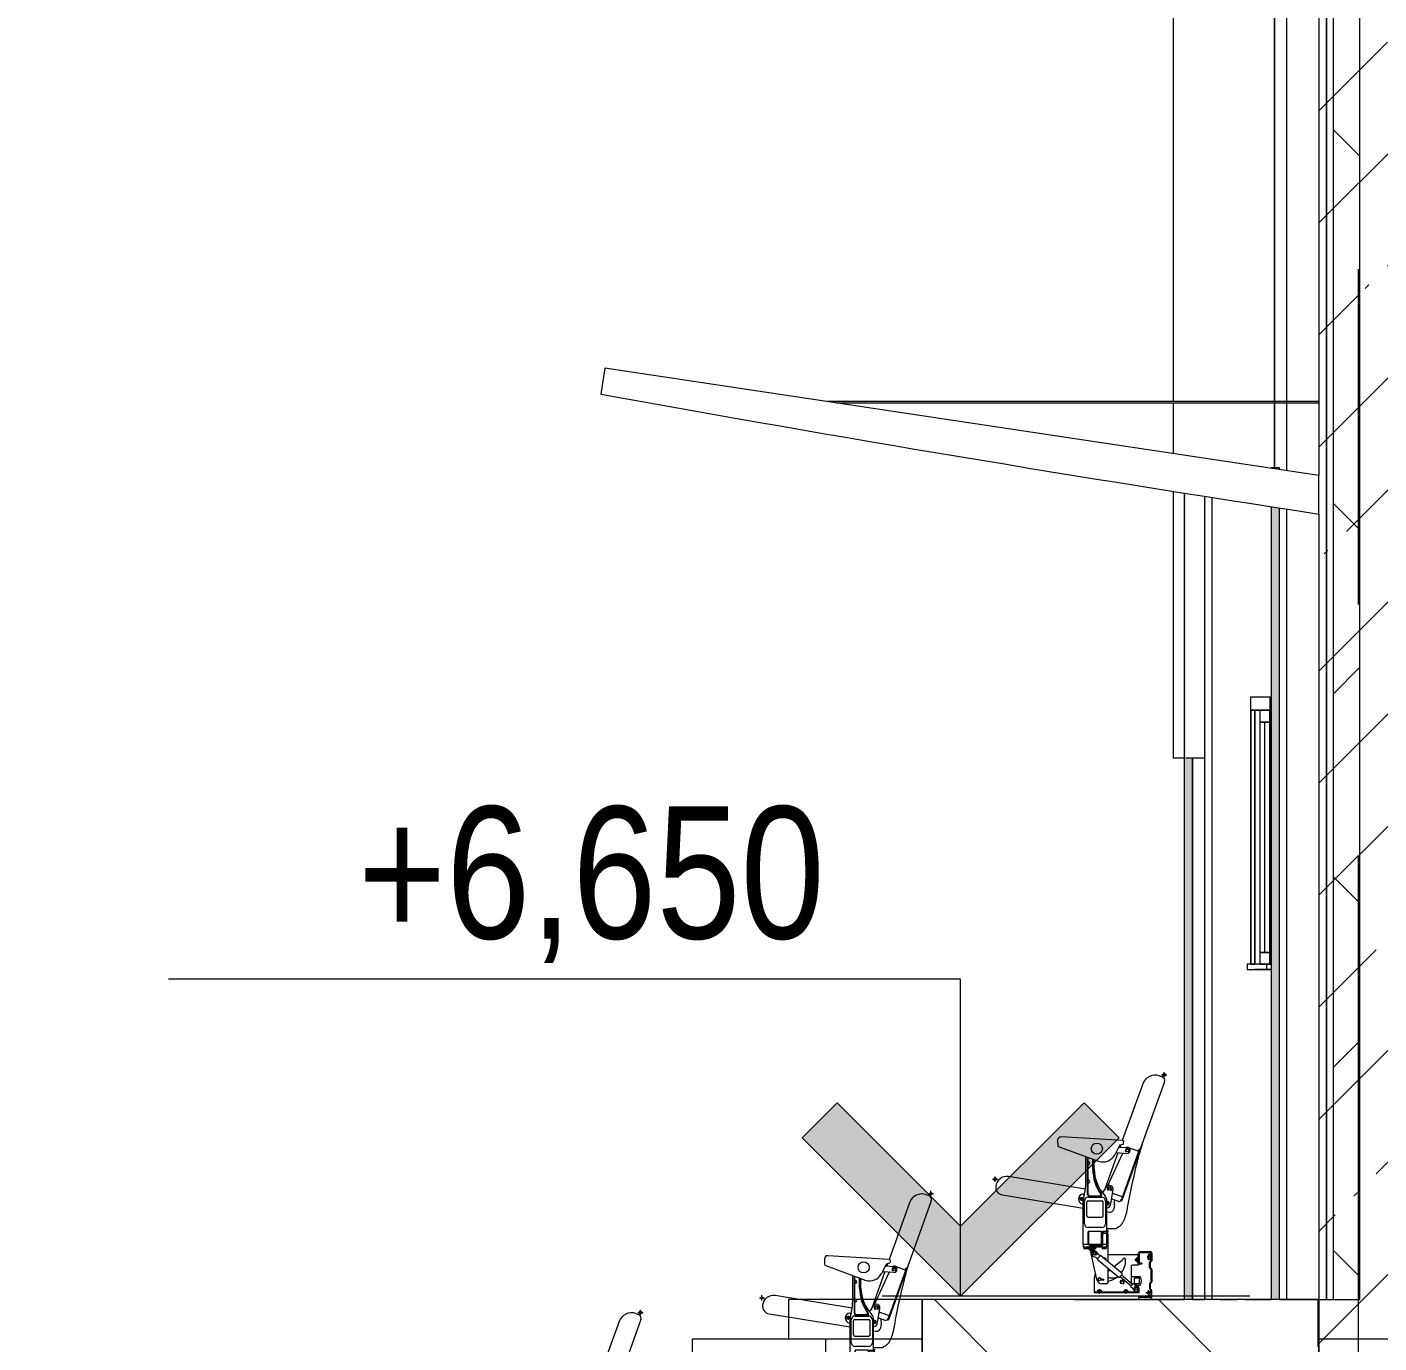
# Model space of a CAD drawing. Header units: millimetres. Extents: x 51154 to 151340, y -24069 to 30962.
# Drawn here: x 123890 to 129009, y 6486 to 11468 of the extents above; entities that cross this region are included whole.
import ezdxf

# ---------------------------------------------------------------- set-up
doc = ezdxf.new("R2010")
doc.units = ezdxf.units.MM
for name, pattern in [('IMPORT-CENTRE2', [5625, 3750, -625, 625, -625]), ('IMPORT-HIDDEN2 _5_', [952.5, 635, -317.5]), ('Осевые', [6350, 1270, -952.5, 3175, -952.5])]:
    doc.linetypes.add(name, pattern=pattern)
for name, color, linetype, lineweight in [('0-1', 7, 'Continuous', 5), ('0-2', 7, 'Continuous', 9), ('Высотные отметки', 7, 'Continuous', 9), ('Каркас_Импост', 7, 'Continuous', 9), ('Мебель', 7, 'Continuous', 9), ('Оборудование', 7, 'Continuous', 9), ('Общие ребра', 7, 'Continuous', 9), ('Окна', 7, 'Continuous', 9), ('Основа _2_-1', 7, 'Continuous', 9), ('Остекление', 7, 'Continuous', 9), ('Отделка 1 _4_-1', 7, 'Continuous', 9), ('Отделка 2 _5_-1', 7, 'Continuous', 9), ('Перекрытия', 7, 'Continuous', 9), ('Стены', 7, 'Continuous', 9), ('Структура _1_', 7, 'Continuous', 18), ('Черная _1 сплошная', 7, 'Continuous', 9), ('Черная _3 сплошная', 7, 'Continuous', 18), ('Штриховка разреза-2', 7, 'Continuous', 9)]:
    doc.layers.add(name, color=color, linetype=linetype, lineweight=lineweight)
for name, color, linetype, lineweight, true_color in [('Ломаная-1', 7, 'Continuous', 9, 0x656565), ('Ломаная-1-6', 7, 'IMPORT-CENTRE2', 9, 0x656565), ('Ломаная-1-7', 7, 'IMPORT-HIDDEN2 _5_', 9, 0x656565), ('Оборудование-1', 7, 'Continuous', 9, 0xbe8b69), ('Оси-3', 7, 'Осевые', 9, 0xaaaaaa), ('Стул_разрез_консоль_dwg-1', 7, 'Continuous', 9, 0x656565), ('Элементы узлов-2', 9, 'Continuous', 9, 0x808080)]:
    doc.layers.add(name, color=color, linetype=linetype, lineweight=lineweight, true_color=true_color)
doc.styles.add('Arial Narrow', font='ARIALN.TTF', dxfattribs={"height": 500})
pattern_1 = [(45, (99498.54, 6475), (-424.264, 424.264), [600, -100, 20, -100]), (45, (99498.54, 6899), (-424.264, 424.264), [])]

# ---------------------------------------------------------------- blocks, each defined once
blk = doc.blocks.new('Ламели - Ламели-V204-Разрез 1-1')
at = {"layer": 'Оборудование-1'}
h = blk.add_hatch(color=256, dxfattribs=at)
h.paths.add_polyline_path([(125746.6, 5157.5), (125796.6, 5174.9), (125796.6, 5189.6), (125746.6, 5171.9)], flags=0)
h.paths.add_polyline_path([(125746.6, 12175), (125796.6, 12175), (125796.6, 12230), (125746.6, 12230)], flags=0)
at = {"layer": 'Оборудование'}
for p, q in [((125746.6, 12175), (125746.6, 12230)), ((125796.6, 12175), (125796.6, 12230)), ((125746.6, 5157.5), (125746.6, 5171.9)), ((125796.6, 5174.9), (125796.6, 5189.6))]:
    blk.add_line(p, q, dxfattribs=at)
blk = doc.blocks.new('Ламели - Ламели-286700-Разрез 1-1')
at = {"layer": 'Оборудование-1'}
h = blk.add_hatch(color=256, dxfattribs=at)
h.paths.add_polyline_path([(128277, 1600), (128277, 4450), (128272.9, 4450), (128272.9, 1600)], flags=0)
h.paths.add_polyline_path([(128272.9, 4510), (128277, 4510), (128277, 4650), (128272.9, 4650), (128272.9, 4644.8)], flags=0)
h.paths.add_polyline_path([(128272.9, 6038.1), (128302.9, 6048.5), (128302.9, 6079.9), (128272.9, 6069.3)], flags=0)
h.paths.add_polyline_path([(128272.9, 6650), (128302.9, 6650), (128302.9, 8700), (128277.6, 8700), (128277.6, 9703.4), (128272.9, 9704.2), (128272.9, 6786)], flags=0)
at = {"layer": 'Оборудование'}
for p, q in [((128272.9, 6650), (128272.9, 9704.2)), ((128302.9, 8700), (128302.9, 6650)), ((128302.9, 6650), (128302.9, 8700)), ((128272.9, 6038.1), (128272.9, 6070.2)), ((128302.9, 6080.8), (128302.9, 6048.5)), ((128302.9, 6048.5), (128302.9, 6080.8)), ((128272.9, 4510), (128272.9, 4650)), ((128272.9, 1600), (128272.9, 4450)), ((128277, 1600), (128272.9, 1600))]:
    blk.add_line(p, q, dxfattribs=at)
blk = doc.blocks.new('Ламели - Ламели-V279-Разрез 1-1')
at = {"layer": 'Оборудование-1'}
h = blk.add_hatch(color=256, dxfattribs=at)
h.paths.add_polyline_path([(128353.2, 1600), (128353.2, 4450), (128350.1, 4450), (128350.1, 1600)], flags=0)
h.paths.add_polyline_path([(128353.2, 4510), (128353.2, 4650), (128350.1, 4650), (128350.1, 4510)], flags=0)
h.paths.add_polyline_path([(128350.1, 6065), (128377.6, 6074.6), (128377.6, 6106.5), (128350.1, 6096.7)], flags=0)
h.paths.add_polyline_path([(128353.5, 6650), (128353.5, 9691.5), (128350.1, 9692), (128350.1, 6650), (128353.3, 6650)], flags=0)
at = {"layer": 'Оборудование'}
for p, q in [((128350.1, 6650), (128350.1, 9692)), ((128350.1, 6065), (128350.1, 6097.5)), ((128350.1, 4510), (128350.1, 4650)), ((128350.1, 1600), (128350.1, 4450)), ((128353.2, 1600), (128350.1, 1600))]:
    blk.add_line(p, q, dxfattribs=at)
blk = doc.blocks.new('Ламели - Ламели-V280-Разрез 1-1')
at = {"layer": 'Оборудование-1'}
h = blk.add_hatch(color=256, dxfattribs=at)
h.paths.add_polyline_path([(128377.6, 6074.6), (128407.6, 6085.1), (128407.6, 6117.1), (128377.6, 6106.5), (128377.6, 6100)], flags=0)
h.paths.add_polyline_path([(128379.8, 6650), (128379.9, 6650), (128377.6, 6650)], flags=0)
at = {"layer": 'Оборудование'}
for p, q in [((128377.6, 6650), (128377.6, 9687.7)), ((128377.6, 6074.6), (128377.6, 6107.2)), ((128407.6, 6119.9), (128407.6, 6085.1)), ((128407.6, 6085.1), (128407.6, 6119.9)), ((128377.6, 4510), (128377.6, 4650)), ((128377.6, 1600), (128377.6, 4450))]:
    blk.add_line(p, q, dxfattribs=at)
blk = doc.blocks.new('Ламели - Ламели-286706-Разрез 1-1')
at = {"layer": 'Оборудование-1'}
h = blk.add_hatch(color=256, dxfattribs=at)
h.paths.add_polyline_path([(128631.8, 1600), (128631.8, 6419.7), (128601.8, 6409.3), (128601.8, 1600)], flags=0)
h.paths.add_polyline_path([(128631.8, 6650), (128631.8, 9647.6), (128601.8, 9652.3), (128601.8, 6650)], flags=0)
h.paths.add_polyline_path([(128631.8, 9792.9), (128631.8, 9800), (128601.8, 9800), (128601.8, 9797.4)], flags=0)
at = {"layer": 'Оборудование'}
for p, q in [((128601.8, 9800), (128631.8, 9800)), ((128601.8, 9800), (128601.8, 9797.4)), ((128631.8, 9800), (128631.8, 9792.9)), ((128601.8, 9652.3), (128601.8, 6650)), ((128631.8, 9647.6), (128631.8, 6650)), ((128601.8, 6409.3), (128601.8, 1600)), ((128631.8, 6419.7), (128631.8, 1600)), ((128631.8, 6197.9), (128631.8, 4650)), ((128631.8, 1600), (128601.8, 1600))]:
    blk.add_line(p, q, dxfattribs=at)
blk = doc.blocks.new('510HO_ламели зала_rvt-1-Разрез 1-1')
at = {"layer": '0-2'}
for name in ['Ламели - Ламели-V204-Разрез 1-1', 'Ламели - Ламели-286706-Разрез 1-1', 'Ламели - Ламели-286700-Разрез 1-1', 'Ламели - Ламели-V279-Разрез 1-1', 'Ламели - Ламели-V280-Разрез 1-1']:
    blk.add_blockref(name, (0, 0), dxfattribs=at)
blk = doc.blocks.new('Рефлектор_1 - Рефлектор_1-6384518-Разрез 1-1')
at = {"layer": 'Мебель'}
for p, q in [((126077.4, 10176.8), (126062.9, 10077.9)), ((128782.2, 9770.3), (126077.4, 10176.8)), ((128782.2, 9623.8), (128782.2, 9770.3))]:
    blk.add_line(p, q, dxfattribs=at)
blk.add_arc((144296.5, 110918.6), 102476, 259.750783, 261.292302, dxfattribs=at)
blk = doc.blocks.new('Фрамуга - 1400 x 1000 мм-7173681-Разрез 1-1')
at = {"layer": 'Каркас_Импост'}
for p, q in [((128557.9, 8881), (128557.9, 7919.1)), ((128594.6, 8881), (128557.9, 8881)), ((128560.1, 8836.5), (128594.8, 8836.5)), ((128560.1, 7963.5), (128560.1, 8836.5)), ((128594.8, 8836.5), (128560.1, 8836.5)), ((128594.6, 7963.5), (128560.1, 7963.5)), ((128560.1, 7963.5), (128594.6, 7963.5)), ((128557.9, 7919.1), (128601.8, 7919.1))]:
    blk.add_line(p, q, dxfattribs=at)
at = {"layer": 'Окна'}
for p, q in [((128597.2, 8931), (128523.4, 8931)), ((128523.4, 8931), (128523.4, 7919.1)), ((128597.2, 7919.1), (128597.2, 8931)), ((128597.2, 8931), (128601.8, 8931)), ((128525.9, 8881), (128594.6, 8881)), ((128525.9, 7919.1), (128525.9, 8881)), ((128538.9, 8881), (128525.9, 8881)), ((128538.9, 8881), (128538.9, 7919.1)), ((128538.9, 7919.1), (128538.9, 8881)), ((128538.9, 8881), (128594.6, 8881)), ((128594.6, 8881), (128538.9, 8881)), ((128594.6, 8881), (128594.6, 7919.1)), ((128510.7, 7919.1), (128510.7, 7900)), ((128584.5, 7919.1), (128510.7, 7919.1)), ((128510.7, 7900), (128584.5, 7900)), ((128523.4, 7919.1), (128525.9, 7919.1)), ((128525.9, 7919.1), (128538.9, 7919.1)), ((128538, 7900), (128601.8, 7900)), ((128601.8, 7919.1), (128538.9, 7919.1)), ((128601.8, 7919.1), (128538.9, 7919.1)), ((128584.5, 7900), (128584.5, 7919.1)), ((128584.5, 7919.1), (128601.8, 7919.1)), ((128584.5, 7900), (128601.8, 7900)), ((128594.6, 7919.1), (128597.2, 7919.1)), ((128597.2, 7919.1), (128601.8, 7919.1))]:
    blk.add_line(p, q, dxfattribs=at)
at = {"layer": 'Остекление'}
for p, q in [((128594.8, 8836.5), (128576, 8836.5)), ((128576, 8836.5), (128576, 7963.5)), ((128576, 7963.5), (128594.6, 7963.5))]:
    blk.add_line(p, q, dxfattribs=at)
blk = doc.blocks.new('Стул_разрез_консоль_dwg_A$C5df4dec9-8509266-Разрез 1-1')
at = {"layer": 'Ломаная-1'}
for p, q in [((125109.2, 6144.8), (125129.2, 6144.8)), ((125119.2, 6134.8), (125119.2, 6154.8)), ((125037.8, 6110.4), (124960.5, 5895.4)), ((125120.2, 6118), (125029.8, 5866.3)), ((125101.8, 6140.5), (125111.2, 6137.2)), ((124961, 5895.3), (124728.9, 5909.7)), ((124965.3, 5885.1), (124965.6, 5890)), ((124721, 5872.1), (124870.1, 5817.5)), ((124944, 5849.3), (124895.8, 5715.1)), ((124904.1, 5723), (124961.9, 5848.2)), ((124948, 5874.3), (124932, 5842.2)), ((124935.9, 5849.9), (124979, 5847.2)), ((124946.5, 5871.2), (124980.4, 5869.2)), ((124954.9, 5879.6), (124951.8, 5870.9)), ((124953.8, 5879.3), (124963.3, 5882.4)), ((124973.9, 5858.2), (124974.7, 5858.2)), ((124975.8, 5855.1), (124974.8, 5852.6)), ((124978.4, 5863), (124978, 5863.8)), ((124981.1, 5863), (124981.4, 5863.8)), ((124983.6, 5855.1), (124984.7, 5852.6)), ((124985.5, 5858.2), (124984.7, 5858.2)), ((124822.9, 5740.8), (124822.9, 5834.8)), ((124828.9, 5691.8), (124828.9, 5832.6)), ((124830.9, 5817.8), (124830.9, 5831.8)), ((124830.9, 5747.8), (124830.9, 5802.8)), ((124848.9, 5786.8), (124848.9, 5825.3)), ((124850.4, 5786.8), (124850.4, 5824.7)), ((124853.9, 5786.8), (124853.9, 5823.4)), ((124469.2, 5749.8), (124489.2, 5749.8)), ((124479.2, 5739.8), (124479.2, 5759.8)), ((124820.7, 5711.7), (124529.1, 5759)), ((124506.2, 5689.7), (124812.9, 5640)), ((124812.5, 5692.6), (124816.7, 5692.8)), ((124830.9, 5692.8), (124830.9, 5732.8)), ((124836.9, 5686.8), (124874.8, 5686.8)), ((124888.3, 5700.8), (124882.5, 5701.7)), ((124889.8, 5702.6), (124901.2, 5719.8)), ((124906.7, 5712.3), (124907.4, 5712.3)), ((124908.5, 5709.2), (124907.5, 5706.7)), ((124911.1, 5717.1), (124910.8, 5717.9)), ((124913.8, 5717.1), (124914.1, 5717.9)), ((124916.4, 5709.2), (124917.4, 5706.7)), ((124917, 5655.9), (124925.8, 5710.2)), ((124918.2, 5712.3), (124917.4, 5712.3)), ((124961.5, 5682), (124923.4, 5695.6)), ((124803.6, 5674.2), (124803.6, 5675.4)), ((124806.1, 5677.9), (124807.3, 5677.9)), ((124807.3, 5671.7), (124806.1, 5671.7)), ((124809.8, 5675.4), (124809.8, 5674.2)), ((124810.4, 5654.9), (124812.9, 5654.5)), ((124812.9, 5503.8), (124812.9, 5665.8)), ((124817.2, 5580.8), (124817.2, 5666.8)), ((124826.1, 5610.4), (124826.1, 5662.7)), ((124831.2, 5667.8), (124883.2, 5667.8)), ((124831.7, 5681.3), (124882.7, 5681.3)), ((124837.9, 5682.8), (124876.6, 5682.8)), ((124888.3, 5610.4), (124888.3, 5662.7)), ((124897.2, 5666.8), (124897.2, 5580.8)), ((124901.9, 5503.8), (124901.9, 5667.4)), ((124902.3, 5658.2), (124902.3, 5659.4)), ((124904.8, 5661.9), (124906, 5661.9)), ((124906, 5655.7), (124904.8, 5655.7)), ((124908.5, 5659.4), (124908.5, 5658.2)), ((124920, 5674.5), (124944.7, 5665.7)), ((124930.6, 5651.9), (124928, 5635.6)), ((124831.2, 5605.3), (124883.2, 5605.3)), ((124901.9, 5625.6), (124911.9, 5624)), ((124831.5, 5503.8), (124831.5, 5549.8)), ((124882.7, 5566.3), (124831.7, 5566.3)), ((124832.2, 5548.8), (124832.2, 5504.8)), ((124880.8, 5551.8), (124833.5, 5551.8)), ((124882.2, 5504.8), (124882.2, 5548.8)), ((124882.8, 5549.8), (124882.8, 5503.8)), ((124901.9, 5544.8), (124902.2, 5544.8)), ((124905.2, 5541.8), (124905.2, 5437)), ((124813.9, 5502.8), (124830.5, 5502.8)), ((124828.5, 5486.3), (124815.9, 5486.3)), ((124820.2, 5491.8), (124822.2, 5493.8)), ((124822.2, 5491.8), (124824.2, 5493.8)), ((124833.5, 5493.2), (124833.5, 5483.4)), ((124839, 5488.3), (124837.5, 5489.8)), ((124839, 5486.8), (124837.5, 5488.3)), ((124863.7, 5369.5), (124839.7, 5478.8)), ((124848.2, 5489.8), (124849.7, 5488.3)), ((124848.2, 5488.3), (124849.7, 5486.8)), ((124883.8, 5502.8), (124900.9, 5502.8)), ((124898.5, 5486.3), (124885.9, 5486.3)), ((124890.2, 5491.8), (124892.2, 5493.8)), ((124892.2, 5491.8), (124894.2, 5493.8)), ((124849.4, 5467.2), (124850.2, 5467.2)), ((124851.3, 5464.1), (124850.2, 5461.6)), ((124860.6, 5452.7), (124850.7, 5457.2)), ((124853.8, 5472), (124853.5, 5472.8)), ((124856.6, 5472), (124856.9, 5472.8)), ((124859.1, 5464.1), (124860.1, 5461.6)), ((124861, 5467.2), (124860.2, 5467.2)), ((124867.2, 5448), (124864.2, 5450.5)), ((124870.4, 5464.4), (124864.3, 5473.4)), ((124876.2, 5458.7), (124873.2, 5461.3)), ((124890.5, 5449.3), (124890.5, 5449.4)), ((124893.6, 5448.6), (124893.9, 5449.4)), ((124898, 5443.8), (124897.2, 5443.8)), ((124928, 5417.9), (124961.2, 5443.8)), ((125027.2, 5443.8), (125008.1, 5443.8)), ((125010.7, 5445.8), (125010.7, 5441.8)), ((125011.4, 5443.8), (125014.7, 5443.8)), ((125014.7, 5447.8), (125014.7, 5439.8)), ((125018.7, 5450.3), (125016.7, 5450.3)), ((125016.7, 5437.3), (125018.7, 5437.3)), ((125018.7, 5463.8), (125018.7, 5423.8)), ((124854.8, 5376.4), (124858.7, 5392.3)), ((124905.2, 5413.5), (124905.2, 5356.8)), ((124905.2, 5400), (124913.5, 5406.5)), ((124952.2, 5380.6), (124994, 5345.6)), ((124957.4, 5386.7), (124999.1, 5351.7)), ((124994.2, 5418.8), (124994.2, 5357.8)), ((124994.2, 5380.5), (125028.4, 5380.5)), ((124874.2, 5325.3), (124872.7, 5323.8)), ((124874.2, 5314.8), (124874.2, 5332.8)), ((124875.7, 5325.3), (124874.2, 5323.8)), ((124902.2, 5353.8), (124883.3, 5353.8)), ((124954.3, 5359.5), (124955, 5359.5)), ((124956.1, 5356.4), (124955.1, 5353.9)), ((124958.7, 5364.3), (124958.4, 5365.1)), ((124961.4, 5364.3), (124961.7, 5365.1)), ((124964, 5356.4), (124965, 5353.9)), ((124965.8, 5359.5), (124965, 5359.5)), ((124974.2, 5325.3), (124972.7, 5323.8)), ((124974.2, 5314.8), (124974.2, 5332.8)), ((124975.7, 5325.3), (124974.2, 5323.8)), ((124977.1, 5325.3), (124977.1, 5328.8)), ((124997.9, 5337.7), (125003.9, 5328.6)), ((125006, 5373.5), (125006, 5355.5)), ((125025, 5374.5), (125007, 5374.5)), ((125007, 5354.5), (125025, 5354.5)), ((125007.3, 5334.8), (125008, 5334.8)), ((125007.6, 5349.3), (125017.5, 5344.9)), ((125009.1, 5331.7), (125008.1, 5329.2)), ((125011.7, 5339.6), (125011.4, 5340.4)), ((125014.4, 5339.6), (125014.7, 5340.4)), ((125015, 5348.5), (125028.4, 5348.5)), ((125017, 5331.7), (125018, 5329.2)), ((125018.8, 5334.8), (125018, 5334.8)), ((125026, 5355.5), (125026, 5373.5)), ((125060.2, 5309.8), (125060.2, 5329.8)), ((125063.9, 5354.3), (125063.9, 5334.3)), ((125065.8, 5331), (125069.1, 5329.1)), ((125066.2, 5354.3), (125066.2, 5334.3)), ((125066.9, 5333), (125070.3, 5331.1)), ((125069.9, 5303.1), (125069.9, 5327.8)), ((125072.2, 5303.1), (125072.2, 5327.8)), ((124854.2, 5323.3), (125024.2, 5323.3)), ((124987.2, 5323.3), (124987.2, 5319.8)), ((125022.2, 5301.1), (125022.2, 5299.8)), ((125068.4, 5301.6), (125022.7, 5301.6)), ((125050.2, 5319.8), (125070.2, 5319.8)), ((125060.2, 5319.8), (125060.2, 5301.8)), ((125069.7, 5323.3), (125068.2, 5323.3)), ((125068.2, 5305.3), (125069.7, 5305.3))]:
    blk.add_line(p, q, dxfattribs=at)
at = {"layer": 'Ломаная-1', "flags": 128}
for points in [[(124715.7, 5898), (124715.6, 5897), (124716.4, 5878.3)], [(124983.8, 5869.5), (125023.7, 5855.1), (125024.4, 5863.1), (125026.4, 5862.9), (125025.7, 5854.7), (124960.3, 5672.7), (124955.6, 5665.9), (124953.9, 5667), (124958.5, 5673.6), (125023.7, 5855.1)], [(124901.9, 5555), (124905.2, 5555), (124905.2, 5551.8), (124901.9, 5551.8)], [(124901.9, 5545.8), (124905.7, 5545.8), (124905.7, 5550.8), (124901.9, 5550.8)], [(124829.9, 5493.8), (124829.9, 5491.8), (124814.5, 5491.8), (124814.5, 5493.8)], [(124814.7, 5491.8), (124814.7, 5487), (124815.9, 5486.3), (124818.4, 5487), (124818.4, 5491.8)], [(124829.7, 5491.8), (124829.7, 5487), (124828.5, 5486.3), (124825.9, 5487), (124825.9, 5491.8)], [(124833.8, 5493.8), (124833.5, 5493.2), (124834, 5491.2), (124837.5, 5491.2)], [(124837.5, 5482.6), (124834, 5482.6), (124833.5, 5483.4), (124834, 5485.4), (124837.5, 5485.4)], [(124837.5, 5493.8), (124837.5, 5482.2), (124839, 5482.2)], [(124842.2, 5493.8), (124842.2, 5478.8), (124839, 5478.8), (124839, 5493.8)], [(124843.2, 5493.8), (124843.2, 5478.3), (124848.2, 5478.3), (124848.2, 5493.8)], [(124848.2, 5482.2), (124849.7, 5482.2), (124849.7, 5493.8)], [(124849.7, 5494.1), (124854.2, 5494.1), (124854.3, 5493.8), (124854.7, 5493.2), (124854.2, 5491.2), (124849.7, 5491.2)], [(124849.7, 5482.6), (124854.2, 5482.6), (124854.7, 5483.4), (124854.7, 5493.2)], [(124849.7, 5485.4), (124854.2, 5485.4), (124854.7, 5483.4), (124854.2, 5485.4)], [(124854.7, 5491.3), (124857.5, 5491.3), (124858.5, 5490.3), (124858.5, 5486.3), (124857.5, 5485.3), (124854.7, 5485.3)], [(124899.9, 5493.8), (124899.9, 5491.8), (124884.5, 5491.8), (124884.5, 5493.8)], [(124884.7, 5491.8), (124884.7, 5487), (124885.9, 5486.3), (124888.4, 5487), (124888.4, 5491.8)], [(124899.7, 5491.8), (124899.7, 5487), (124898.5, 5486.3), (124895.9, 5487), (124895.9, 5491.8)], [(124905.2, 5463.8), (125022.2, 5463.8), (125022.2, 5423.8), (124999.2, 5423.8)], [(125015.7, 5449.8), (125014.7, 5447.8), (125011.4, 5447.8)], [(125015.7, 5437.8), (125014.7, 5439.8), (125011.4, 5439.8)], [(124854.2, 5371.6), (124854.2, 5319.8), (125024.2, 5319.8), (125024.2, 5335.2)], [(124868.1, 5323.8), (124868.1, 5325.3), (124880.3, 5325.3), (124880.3, 5323.8)], [(124868.4, 5325.3), (124868.4, 5328.8), (124869.3, 5329.3), (124871.3, 5328.8), (124871.3, 5325.3)], [(124869.3, 5329.3), (124879.1, 5329.3), (124879.9, 5328.8), (124879.9, 5325.3)], [(124877.1, 5325.3), (124877.1, 5328.8), (124879.1, 5329.3), (124877.1, 5328.8)], [(124968.1, 5323.8), (124968.1, 5325.3), (124980.3, 5325.3), (124980.3, 5323.8)], [(124968.4, 5325.3), (124968.4, 5328.8), (124969.3, 5329.3)], [(124971.3, 5325.3), (124971.3, 5328.8), (124969.3, 5329.3), (124979.1, 5329.3), (124977.1, 5328.8), (124979.1, 5329.3), (124979.9, 5328.8), (124979.9, 5325.3)], [(125004.1, 5351.5), (125001.1, 5354), (124992.1, 5343.3), (124995.1, 5340.8)], [(125021.3, 5342.2), (125014.2, 5349.3), (125007.5, 5349.3)], [(125068.2, 5319.2), (125062.1, 5319.2), (125061.2, 5322.6), (125062.1, 5324.1), (125068.2, 5324.1), (125068.2, 5304.5), (125062.1, 5304.5), (125061.2, 5306.1), (125061.2, 5322.6)], [(125061.2, 5306.1), (125062.1, 5309.4), (125068.2, 5309.4)]]:
    blk.add_lwpolyline(points, dxfattribs=at)
for points in [[(124812.2, 5501.8), (124812.2, 5493.8), (124902.2, 5493.8), (124902.2, 5501.8)], [(124865.9, 5446.5), (124949, 5376.8), (124960.6, 5390.6), (124877.4, 5460.3)], [(125015.7, 5451.3), (125015.7, 5436.3), (125016.7, 5436.3), (125016.7, 5451.3)], [(125022.2, 5433.1), (125022.2, 5470.5)], [(125024.5, 5433.1), (125024.5, 5470.5)], [(125026, 5474.3), (125068.4, 5474.3)], [(125026, 5472), (125068.4, 5472)], [(125033.7, 5431.6), (125026, 5431.6)], [(125033.7, 5429.3), (125026, 5429.3)], [(125034.2, 5429.8), (125034.2, 5431.1)], [(125057.4, 5450.3), (125057.4, 5458.3), (125058.4, 5459.3), (125059.2, 5459.3), (125058.4, 5459.3), (125057.4, 5458.3)], [(125058.4, 5449.3), (125059.2, 5449.3), (125058.4, 5449.3), (125057.4, 5450.3)], [(125066.3, 5449.4), (125067.2, 5446.1), (125066.3, 5444.5), (125060.1, 5444.5), (125059.2, 5446.1), (125059.2, 5462.6), (125060.1, 5459.2), (125066.3, 5459.2), (125067.2, 5462.6), (125066.3, 5464.1), (125060.1, 5464.1), (125059.2, 5462.6), (125059.2, 5446.1), (125060.1, 5449.4)], [(125059.2, 5462.6), (125060.1, 5459.2), (125066.3, 5459.2), (125067.2, 5462.6), (125066.3, 5464.1), (125060.1, 5464.1)], [(125067.2, 5446.1), (125066.3, 5444.5), (125060.1, 5444.5), (125059.2, 5446.1), (125060.1, 5449.4), (125066.3, 5449.4)], [(125063.9, 5414.3), (125063.9, 5434.3)], [(125069.1, 5439.5), (125065.8, 5437.6)], [(125066.2, 5414.3), (125066.2, 5434.3)], [(125070.3, 5437.5), (125066.9, 5435.6)], [(125067.2, 5445.1), (125069.7, 5445.1), (125067.2, 5445.1), (125067.2, 5463.5), (125069.7, 5463.5), (125067.2, 5463.5)], [(125067.2, 5456.8), (125069.7, 5454.3)], [(125067.2, 5454.3), (125069.7, 5451.8)], [(125069.9, 5470.5), (125069.9, 5440.8)], [(125072.2, 5470.5), (125072.2, 5440.8)], [(124879.2, 5368.1), (124874.2, 5365.3), (124869.2, 5368.1), (124869.2, 5373.9), (124874.2, 5376.8), (124879.2, 5373.9)], [(125069.1, 5409.1), (125065.8, 5411)], [(125070.3, 5411.1), (125066.9, 5413)], [(125069.9, 5407.8), (125069.9, 5360.8)], [(125072.2, 5407.8), (125072.2, 5360.8)], [(125069.1, 5359.5), (125065.8, 5357.6)], [(125070.3, 5357.5), (125066.9, 5355.6)]]:
    blk.add_lwpolyline(points, close=True, dxfattribs=at)
at = {"layer": 'Ломаная-1'}
for centre, radius in [((125119.2, 6144.8), 5), ((124863.9, 5865.3), 21), ((124979.7, 5858.2), 5), ((124479.2, 5749.8), 5), ((124912.4, 5712.3), 5), ((124806.7, 5674.8), 6.2), ((124806.7, 5674.8), 5.88), ((124855.2, 5467.2), 5), ((124874.2, 5371), 6.1), ((124874.2, 5371), 5), ((124887, 5369), 3.1), ((124960, 5359.5), 5), ((125013, 5334.8), 5), ((125060.2, 5319.8), 5)]:
    blk.add_circle(centre, radius, dxfattribs=at)
for centre, radius, start, end in [((125084.8, 6093.5), 50, 70.2389, 160.2389), ((125106.1, 6123), 15, 340.2389, 70.2389), ((124728.1, 5897.2), 12.5, 86.4594, 176.4594), ((124960.7, 5890.3), 5, 356.4594, 86.4594), ((124723.4, 5878.6), 7, 182.4594, 249.9164), ((124887.3, 5864.5), 50, 249.9164, 333.5273), ((124957, 5869.8), 10, 108.2608, 153.5273), ((124962.3, 5885.3), 3, 288.2608, 356.4594), ((124979.7, 5858.2), 8, 314.3628, 225.6372), ((124979.7, 5858.2), 6.2, 110.7491, 176.0454), ((124973.9, 5858.6), 0.4, 176.0454, 270), ((124974.4, 5852.7), 0.4, 225.6372, 337.2423), ((124979.7, 5858.2), 12, 70.2389, 110.0325), ((124977.7, 5863.6), 0.4, 22.7577, 110.7491), ((124979.7, 5858.2), 11, 266.476, 86.476), ((124981.8, 5863.6), 0.4, 69.2509, 157.2423), ((124979.7, 5858.2), 6.2, 3.9546, 69.2509), ((124985, 5852.7), 0.4, 202.7577, 314.3628), ((124985.5, 5858.6), 0.4, 270, 3.9546), ((125025.1, 5868), 5, 270.3324, 340.2389), ((124848.2, 5810.6), 18, 165.4619, 196.4847), ((124833.4, 5817.8), 2.5, 180, 266.1774), ((124833.4, 5802.8), 2.5, 93.8226, 180), ((124832.9, 5810.3), 5, 273.8226, 86.1774), ((125010.4, 5787.1), 161.5, 180.0933, 215.2308), ((125010.4, 5787.1), 160, 180.0933, 216.2942), ((125003.9, 5789.8), 150, 181.1497, 222.8476), ((124522.4, 5718), 41.5, 80.798, 173.2899), ((124642.9, 5740), 180, 344.6396, 0.2654), ((124848.2, 5740.6), 18, 165.4619, 196.4847), ((124833.4, 5747.8), 2.5, 180, 266.1774), ((124833.4, 5732.8), 2.5, 93.8226, 180), ((124832.9, 5740.3), 5, 273.8226, 86.1774), ((124511, 5719.3), 30, 173.2899, 260.798), ((124813.5, 5673.7), 19, 92.9046, 260.798), ((124912.9, 5665.8), 100, 164.6396, 180), ((124837.9, 5691.8), 9, 180, 270), ((124836.9, 5692.8), 6, 180, 270), ((124874.8, 5691.3), 4.5, 270, 35.2308), ((124876.6, 5688.8), 6, 270, 36.2942), ((124877.3, 5710.9), 15, 301.7028, 326.3235), ((124871.9, 5667.4), 30, 0, 42.8476), ((124924, 5705), 30, 160.2389, 171.2397), ((124912.4, 5712.3), 13.5, 350.798, 146.3235), ((124912.4, 5712.3), 8, 314.3628, 225.6372), ((124912.4, 5712.3), 6.2, 110.7491, 176.0454), ((124906.7, 5712.7), 0.4, 176.0454, 270), ((124907.1, 5706.9), 0.4, 225.6372, 337.2423), ((124910.4, 5717.8), 0.4, 22.7577, 110.7491), ((124914.5, 5717.8), 0.4, 69.2509, 157.2423), ((124912.4, 5712.3), 6.2, 3.9546, 69.2509), ((124917.8, 5706.9), 0.4, 202.7577, 314.3628), ((124918.2, 5712.7), 0.4, 270, 3.9546), ((124803.6, 5677.9), 2.5, 270, 0), ((124803.6, 5671.7), 2.5, 0, 90), ((124809.8, 5677.9), 2.5, 180, 270), ((124809.8, 5671.7), 2.5, 90, 180), ((124831.7, 5666.8), 14.5, 90, 180), ((124831.2, 5662.7), 5.1, 90, 180), ((124882.7, 5666.8), 14.5, 0, 90), ((124883.2, 5662.7), 5.1, 0, 90), ((124905.4, 5658.8), 6.2, 236.0931, 123.9069), ((124905.4, 5658.8), 5.88, 233.9889, 126.0111), ((124899.2, 5658.8), 18, 278.7173, 350.798), ((124902.3, 5661.9), 2.5, 270, 0), ((124902.3, 5655.7), 2.5, 0, 90), ((124908.5, 5661.9), 2.5, 180, 270), ((124908.5, 5655.7), 2.5, 90, 180), ((124914.2, 5637.8), 14, 260.798, 350.798), ((124889.7, 5658.5), 41.5, 350.798, 17.8877), ((124948.1, 5675.1), 10, 250.2389, 305.9877), ((124831.7, 5580.8), 14.5, 180, 270), ((124831.2, 5610.4), 5.1, 180, 270), ((124882.7, 5580.8), 14.5, 270, 0), ((124883.2, 5610.4), 5.1, 270, 0), ((124833.5, 5549.8), 2, 90, 180), ((124835.2, 5548.8), 3, 90, 180), ((124879.2, 5548.8), 3, 0, 90), ((124880.8, 5549.8), 2, 0, 90), ((124902.2, 5541.8), 3, 0, 90), ((124813.9, 5503.8), 1, 180, 270), ((124822.2, 5496.8), 10.5, 249.065, 290.935), ((124830.5, 5503.8), 1, 270, 0), ((124835.2, 5504.8), 3, 180, 270), ((124842.2, 5488.3), 8.67, 160.6265, 199.3735), ((124855.2, 5467.2), 11, 34.0174, 246.0067), ((124846, 5488.3), 8.67, 340.6265, 19.3735), ((124879.2, 5504.8), 3, 270, 0), ((124883.8, 5503.8), 1, 180, 270), ((124892.2, 5496.8), 10.5, 249.065, 290.935), ((124900.9, 5503.8), 1, 270, 0), ((124855.2, 5467.2), 8, 314.3628, 225.6372), ((124855.2, 5467.2), 6.2, 110.7491, 176.0454), ((124849.4, 5467.6), 0.4, 176.0454, 270), ((124849.9, 5461.8), 0.4, 225.6372, 337.2423), ((124853.1, 5472.6), 0.4, 22.7577, 110.7491), ((124857.2, 5472.6), 0.4, 69.2509, 157.2423), ((124855.2, 5467.2), 6.2, 3.9546, 69.2509), ((124860.5, 5461.8), 0.4, 202.7577, 314.3628), ((124854.5, 5439), 15, 50.0121, 66.0067), ((124861, 5467.6), 0.4, 270, 3.9546), ((124882.8, 5472.7), 15, 214.0174, 230.0121), ((124892.2, 5443.8), 8, 343.2115, 116.8127), ((124890.1, 5449.2), 0.4, 22.7577, 87.7552), ((124892.2, 5443.8), 5, 359.0838, 100.9404), ((124894.2, 5449.2), 0.4, 69.2509, 157.2423), ((124892.2, 5443.8), 6.2, 3.9546, 69.2509), ((124898, 5444.2), 0.4, 270, 3.9546), ((124892.2, 5443.8), 81, 322.2437, 0), ((124967.2, 5443.8), 6, 0, 180), ((125013.7, 5445.8), 3.04, 138.8879, 221.1121), ((125013.7, 5441.8), 3.04, 138.8879, 221.1121), ((125026, 5470.5), 3.8, 90, 180), ((125026, 5470.5), 3.8, 90, 180), ((125026, 5433.1), 3.8, 180, 270), ((125026, 5433.1), 3.8, 180, 270), ((125026, 5470.5), 1.5, 90, 180), ((125026, 5470.5), 1.5, 90, 180), ((125026, 5433.1), 1.5, 180, 270), ((125026, 5433.1), 1.5, 180, 270), ((125033.7, 5431.1), 0.5, 0, 90), ((125033.7, 5431.1), 0.5, 0, 90), ((125033.7, 5429.8), 0.5, 270, 0), ((125033.7, 5429.8), 0.5, 270, 0), ((125073.1, 5454.3), 13.9, 159.3001, 200.6999), ((125073.1, 5454.3), 13.9, 159.3001, 200.6999), ((125067.7, 5434.3), 3.8, 120, 180), ((125067.7, 5434.3), 3.8, 120, 180), ((125067.7, 5434.3), 1.5, 120, 180), ((125067.7, 5434.3), 1.5, 120, 180), ((125053.3, 5454.3), 13.9, 339.3001, 20.6999), ((125053.3, 5454.3), 13.9, 339.3001, 20.6999), ((125068.4, 5470.5), 3.8, 0, 90), ((125068.4, 5470.5), 3.8, 0, 90), ((125068.4, 5470.5), 1.5, 0, 90), ((125068.4, 5470.5), 1.5, 0, 90), ((125068.4, 5440.8), 1.5, 300, 0), ((125068.4, 5440.8), 1.5, 300, 0), ((125068.4, 5440.8), 3.8, 300, 0), ((125068.4, 5440.8), 3.8, 300, 0), ((124874.2, 5371.6), 20, 166, 180), ((124892.2, 5443.8), 81, 279.2356, 309.4511), ((124924, 5455.8), 80, 256.3642, 280.0898), ((124999.2, 5418.8), 5, 90, 180), ((125003, 5364.5), 30, 327.769, 32.231), ((125067.7, 5414.3), 3.8, 180, 240), ((125067.7, 5414.3), 3.8, 180, 240), ((125067.7, 5414.3), 1.5, 180, 240), ((125067.7, 5414.3), 1.5, 180, 240), ((125068.4, 5407.8), 1.5, 0, 60), ((125068.4, 5407.8), 1.5, 0, 60), ((125068.4, 5407.8), 3.8, 0, 60), ((125068.4, 5407.8), 3.8, 0, 60), ((124883.3, 5373.8), 20, 192.4, 270), ((124874.2, 5320.6), 8.67, 70.6265, 109.3735), ((124902.2, 5356.8), 3, 270, 0), ((124960, 5359.5), 8, 314.3628, 225.6372), ((124960, 5359.5), 6.2, 110.7491, 176.0454), ((124954.3, 5359.9), 0.4, 176.0454, 270), ((124954.7, 5354.1), 0.4, 225.6372, 337.2423), ((124958, 5364.9), 0.4, 22.7577, 110.7491), ((124962.1, 5364.9), 0.4, 69.2509, 157.2423), ((124960, 5359.5), 6.2, 3.9546, 69.2509), ((124965.4, 5354.1), 0.4, 202.7577, 314.3628), ((124965.8, 5359.9), 0.4, 270, 3.9546), ((124974.2, 5320.6), 8.67, 70.6265, 109.3735), ((125002.7, 5357.8), 8.5, 180, 195.0326), ((124985.4, 5329.3), 15, 34.0174, 50.0121), ((125013, 5334.8), 11, 214.0174, 66.0067), ((125013.7, 5363), 15, 230.0121, 246.0067), ((125013, 5334.8), 8, 314.3628, 225.6372), ((125007, 5373.5), 1, 90, 180), ((125007, 5355.5), 1, 180, 270), ((125013, 5334.8), 6.2, 110.7491, 176.0454), ((125007.3, 5335.2), 0.4, 176.0454, 270), ((125011, 5340.2), 0.4, 22.7577, 110.7491), ((125015.1, 5340.2), 0.4, 69.2509, 157.2423), ((125013, 5334.8), 6.2, 3.9546, 69.2509), ((125018.8, 5335.2), 0.4, 270, 3.9546), ((125014.2, 5335.2), 10, 0, 45), ((125025, 5373.5), 1, 0, 90), ((125025, 5355.5), 1, 270, 0), ((125067.7, 5354.3), 3.8, 120, 180), ((125067.7, 5354.3), 3.8, 120, 180), ((125067.7, 5334.3), 3.8, 180, 240), ((125067.7, 5354.3), 1.5, 120, 180), ((125067.7, 5354.3), 1.5, 120, 180), ((125067.7, 5334.3), 1.5, 180, 240), ((125068.4, 5360.8), 1.5, 300, 0), ((125068.4, 5360.8), 1.5, 300, 0), ((125068.4, 5327.8), 1.5, 0, 60), ((125068.4, 5360.8), 3.8, 300, 0), ((125068.4, 5360.8), 3.8, 300, 0), ((125068.4, 5327.8), 3.8, 0, 60), ((125022.7, 5301.1), 0.5, 90, 180), ((125022.7, 5299.8), 0.5, 180, 270), ((125075.1, 5314.3), 13.9, 159.3001, 200.6999), ((125068.4, 5303.1), 1.5, 270, 0), ((125068.4, 5303.1), 3.8, 270, 0)]:
    blk.add_arc(centre, radius, start, end, dxfattribs=at)
at = {"layer": 'Ломаная-1-6'}
for p, q in [((124901.9, 5562.3), (124933.1, 5562.3)), ((124943.3, 5566.2), (124941.3, 5566.7))]:
    blk.add_line(p, q, dxfattribs=at)
for centre, radius, start, end in [((125937.1, 5593.2), 946.8, 162.2759, 166.3405), ((127618.5, 5163.7), 2682.2, 165.9081, 170.2566), ((124917.1, 5611.5), 52.3, 299.9398, 328.5624), ((124875.4, 5637.8), 101.6, 328.1682, 348.5489), ((124933.1, 5572.3), 10, 270.05, 325.7988)]:
    blk.add_arc(centre, radius, start, end, dxfattribs=at)
at = {"layer": 'Ломаная-1-7'}
for p, q in [((124832.2, 5548.8), (124832.2, 5504.8)), ((124879.2, 5551.8), (124835.2, 5551.8)), ((124882.2, 5504.8), (124882.2, 5548.8)), ((124882.2, 5544.3), (124882.2, 5503.3)), ((124887.2, 5503.3), (124887.2, 5544.3)), ((124901.9, 5550.8), (124888.7, 5550.8)), ((124888.7, 5545.8), (124901.9, 5545.8)), ((124835.2, 5501.8), (124879.2, 5501.8)), ((124839, 5493.8), (124839, 5495.8)), ((124842.2, 5495.8), (124842.2, 5493.8)), ((124843.2, 5495.3), (124843.2, 5493.8)), ((124848.2, 5493.8), (124848.2, 5495.3)), ((124880.7, 5501.8), (124849.7, 5501.8)), ((124849.7, 5496.8), (124880.7, 5496.8))]:
    blk.add_line(p, q, dxfattribs=at)
at = {"layer": 'Ломаная-1-7', "flags": 128}
for points in [[(124839.7, 5478.8), (124837.3, 5489.9), (124837.2, 5490.6), (124837.2, 5493.8), (124838, 5495.8), (124840.2, 5496.8), (124884.2, 5496.8), (124887.2, 5499.8), (124887.2, 5541.8), (124890.2, 5544.8), (124901.9, 5544.8)], [(124837.5, 5494.1), (124834, 5494.1), (124833.8, 5493.8)], [(124839, 5494.4), (124837.5, 5494.4), (124837.5, 5493.8)], [(124848.2, 5494.4), (124849.7, 5494.4), (124849.7, 5493.8)]]:
    blk.add_lwpolyline(points, dxfattribs=at)
at = {"layer": 'Ломаная-1-7'}
for centre, radius, start, end in [((124835.2, 5548.8), 3, 90, 180), ((124879.2, 5548.8), 3, 0, 90), ((124888.7, 5544.3), 6.5, 90, 180), ((124888.7, 5544.3), 1.5, 90, 180), ((124835.2, 5504.8), 3, 180, 270), ((124849.7, 5495.3), 6.5, 90, 175.5883), ((124849.7, 5495.3), 6.5, 175.5883, 180), ((124849.7, 5495.3), 1.5, 160.5288, 180), ((124849.7, 5495.3), 1.5, 90, 160.5288), ((124879.2, 5504.8), 3, 270, 0), ((124880.7, 5503.3), 6.5, 270, 0), ((124880.7, 5503.3), 1.5, 270, 0)]:
    blk.add_arc(centre, radius, start, end, dxfattribs=at)
blk = doc.blocks.new('Стул_разрез_консоль_dwg-8509265-Разрез 1-1')
blk.add_blockref('Стул_разрез_консоль_dwg_A$C5df4dec9-8509266-Разрез 1-1', (0, 0))
blk = doc.blocks.new('Высотные отметки - Высотная отметка - Стрелка-4455449-Разрез 1-1')
at = {"layer": 'Высотные отметки'}
blk.add_hatch(color=256, dxfattribs=at).paths.add_polyline_path([(148754.2, 732.8), (148287, 265.7), (147819.8, 732.8), (147687, 600), (148287, 0), (148887, 600)], flags=0)
for p, q in [((148287, 1200), (151287, 1200)), ((148287, 0), (148287, 1200)), ((147687, 600), (147819.8, 732.8)), ((147819.8, 732.8), (148287, 265.7)), ((148287, 265.7), (148754.2, 732.8)), ((148754.2, 732.8), (148887, 600)), ((148287, 0), (147687, 600)), ((148887, 600), (148287, 0)), ((147191.4, 0), (148583.7, 0))]:
    blk.add_line(p, q, dxfattribs=at)

msp = doc.modelspace()

# ---------------------------------------------------------------- hatches: boundary and pattern name
at = {"layer": 'Штриховка разреза-2'}
h = msp.add_hatch(dxfattribs=at)
h.set_pattern_fill('FP_2', color=256, style=0, pattern_type=2)
h.set_pattern_definition(pattern_1)
h.paths.add_polyline_path([(128781.6, 6500), (129081.6, 6500), (129081.6, 12250), (128781.6, 12250), (128781.6, 6591.4)], flags=0)
h = msp.add_hatch(dxfattribs=at)
h.set_pattern_fill('FP_5', color=256, style=0, pattern_type=2)
h.set_pattern_definition([(45, (99498.5, 6475), (-707.107, 707.107), []), (135, (99498.5, 6475), (-707.107, -707.107), [])])
h.paths.add_polyline_path([(128837.3, 6650), (128937.4, 6650), (128937.4, 12174.8), (128837.3, 12174.8), (128837.3, 6786)], flags=0)
h = msp.add_hatch(dxfattribs=at)
h.set_pattern_fill('FP_2', color=256, style=0, pattern_type=2)
h.set_pattern_definition(pattern_1)
h.paths.add_polyline_path([(141820.5, 6250), (141820.5, 6500), (128781.6, 6500), (128781.6, 6250), (141242.7, 6250)], flags=0)
at = {"layer": 'Элементы узлов-2'}
h = msp.add_hatch(dxfattribs=at)
h.set_pattern_fill('FP_23', color=256, style=0, pattern_type=2)
h.set_pattern_definition([(135, (99498.54, 6475), (-424.264, -424.264), [])])
h.paths.add_polyline_path([(123889.7, 5150), (124981.6, 5150), (128779.6, 6471.1), (128779.6, 6650), (127279.9, 6650), (127279.9, 6200), (126179.9, 6200), (126179.9, 5750), (125079.9, 5750), (125079.9, 5300), (123889.7, 5300), (123889.7, 5228.7)], flags=0)

# ---------------------------------------------------------------- linework, layer by layer
at = {"layer": 'Высотные отметки'}
for p, q in [((128351.7, 6662.4), (127425.3, 6662.4)), ((128351.7, 6650), (128351.7, 6662.4))]:
    msp.add_line(p, q, dxfattribs=at)
at = {"layer": 'Общие ребра'}
for p, q in [((128615.1, 9800), (128615.1, 12174.8)), ((128660.1, 9788.7), (128660.1, 12174.8)), ((128812.3, 6650), (128812.3, 12174.8)), ((128660.1, 6650), (128660.1, 9643.1))]:
    msp.add_line(p, q, dxfattribs=at)
at = {"layer": 'Оси-3'}
msp.add_line((128931.6, -22468.7), (128931.6, 29000), dxfattribs=at)
at = {"layer": 'Основа _2_-1'}
for p, q in [((128937.4, 6650), (128937.4, 12174.8)), ((128837.3, 6650), (128937.4, 6650))]:
    msp.add_line(p, q, dxfattribs=at)
at = {"layer": 'Отделка 1 _4_-1'}
msp.add_line((128660.1, 6650), (128810.3, 6650), dxfattribs=at)
at = {"layer": 'Отделка 2 _5_-1'}
for p, q in [((128613.1, 12174.8), (128613.1, 9800)), ((128631.8, 6650), (128660.1, 6650))]:
    msp.add_line(p, q, dxfattribs=at)
at = {"layer": 'Перекрытия'}
for p, q in [((128781.6, 6500), (128781.6, 6300)), ((129081.6, 6500), (128781.6, 6500)), ((129181.6, 6500), (128781.6, 6500)), ((132869.7, 6500), (128781.9, 6500))]:
    msp.add_line(p, q, dxfattribs=at)
at = {"layer": 'Стены'}
for p, q in [((128229.8, 12205), (128229.8, 10050)), ((128229.8, 10045), (128229.8, 9853.4)), ((128229.8, 9711), (128229.8, 8700)), ((128273.2, 8700), (128229.8, 8700)), ((128340.6, 8700), (128277.9, 8700)), ((128350.1, 8700), (128340.6, 8700)), ((128601.8, 7900), (128538, 7900)), ((128538.2, 7899.3), (128538.2, 7900)), ((128601.8, 7900), (128538.2, 7900)), ((128602.3, 7899.3), (128538.2, 7899.3)), ((128601.8, 7899.3), (128538.2, 7899.3)), ((127854.9, 6650), (128272.9, 6650)), ((128302.9, 6650), (128350.1, 6650)), ((128378.8, 6650), (128351.7, 6650)), ((128602.2, 6650), (128381.1, 6650)), ((128407.6, 6650), (128471.1, 6650)), ((128501.1, 6650), (128601.8, 6650)), ((128631.8, 6650), (128683, 6650)), ((128683.9, 6650), (128632.9, 6650)), ((128633.1, 6650), (128686.5, 6650)), ((128676.9, 6650), (128683.4, 6650)), ((128713, 6650), (128781.6, 6650)), ((128714.3, 6650), (128782.8, 6650)), ((128781.6, 6600), (128781.6, 6650)), ((128781.6, 6215.4), (128781.6, 6650))]:
    msp.add_line(p, q, dxfattribs=at)
at = {"layer": 'Структура _1_'}
for p, q in [((128781.6, 12250), (128781.6, 9770.3)), ((128810.3, 6650), (128810.3, 12174.8)), ((128837.3, 6650), (128837.3, 12174.8)), ((128781.6, 10050), (126921.2, 10050)), ((126954.5, 10045), (128781.6, 10045)), ((128781.6, 10045), (128781.6, 10050)), ((128781.6, 9623.9), (128781.6, 6500)), ((128810.3, 6650), (128812.3, 6650)), ((128812.3, 6650), (128837.3, 6650))]:
    msp.add_line(p, q, dxfattribs=at)
at = {"layer": 'Черная _1 сплошная'}
for p, q in [((127279.9, 6650), (126774, 6650)), ((126774, 6650), (126774, 6500)), ((126774, 6500), (126408, 6500)), ((126408, 6500), (126408, 6350)), ((126913.9, 6500), (126774, 6500)), ((127279.9, 6500), (126913.9, 6500)), ((126913.9, 6500), (126913.9, 6350))]:
    msp.add_line(p, q, dxfattribs=at)
at = {"layer": 'Черная _3 сплошная'}
for p, q in [((127279.9, 6200), (127279.9, 6650)), ((128779.6, 6650), (127279.9, 6650)), ((127279.9, 6650), (127279.9, 6200)), ((128779.6, 6471.1), (128779.6, 6650)), ((127279.9, 6200), (127279.9, 6500))]:
    msp.add_line(p, q, dxfattribs=at)

# ---------------------------------------------------------------- block references
at = {"layer": '0-1'}
msp.add_blockref('510HO_ламели зала_rvt-1-Разрез 1-1', (0, 0), dxfattribs=at)
at = {"layer": 'Высотные отметки', "extrusion": (0, 0, -1)}
msp.add_blockref('Высотные отметки - Высотная отметка - Стрелка-4455449-Разрез 1-1', (-275712.3, 6662.4), dxfattribs=at)
at = {"layer": 'Мебель'}
msp.add_blockref('Рефлектор_1 - Рефлектор_1-6384518-Разрез 1-1', (0, 0), dxfattribs=at)
at = {"layer": 'Окна'}
msp.add_blockref('Фрамуга - 1400 x 1000 мм-7173681-Разрез 1-1', (0, 0), dxfattribs=at)
at = {"layer": 'Стул_разрез_консоль_dwg-1'}
for p in [(3077, 1356.2), (2193.8, 906.2), (1093.8, 456.2)]:
    msp.add_blockref('Стул_разрез_консоль_dwg-8509265-Разрез 1-1', p, dxfattribs=at)

# ---------------------------------------------------------------- texts
at = {"layer": 'Высотные отметки', "insert": (125142.6, 8516.8), "char_height": 500, "width": 2118.479, "attachment_point": 1, "line_spacing_factor": 0.974696, "style": 'Arial Narrow'}
msp.add_mtext('+6,650', dxfattribs=at)

doc.saveas('drawing.dxf')
